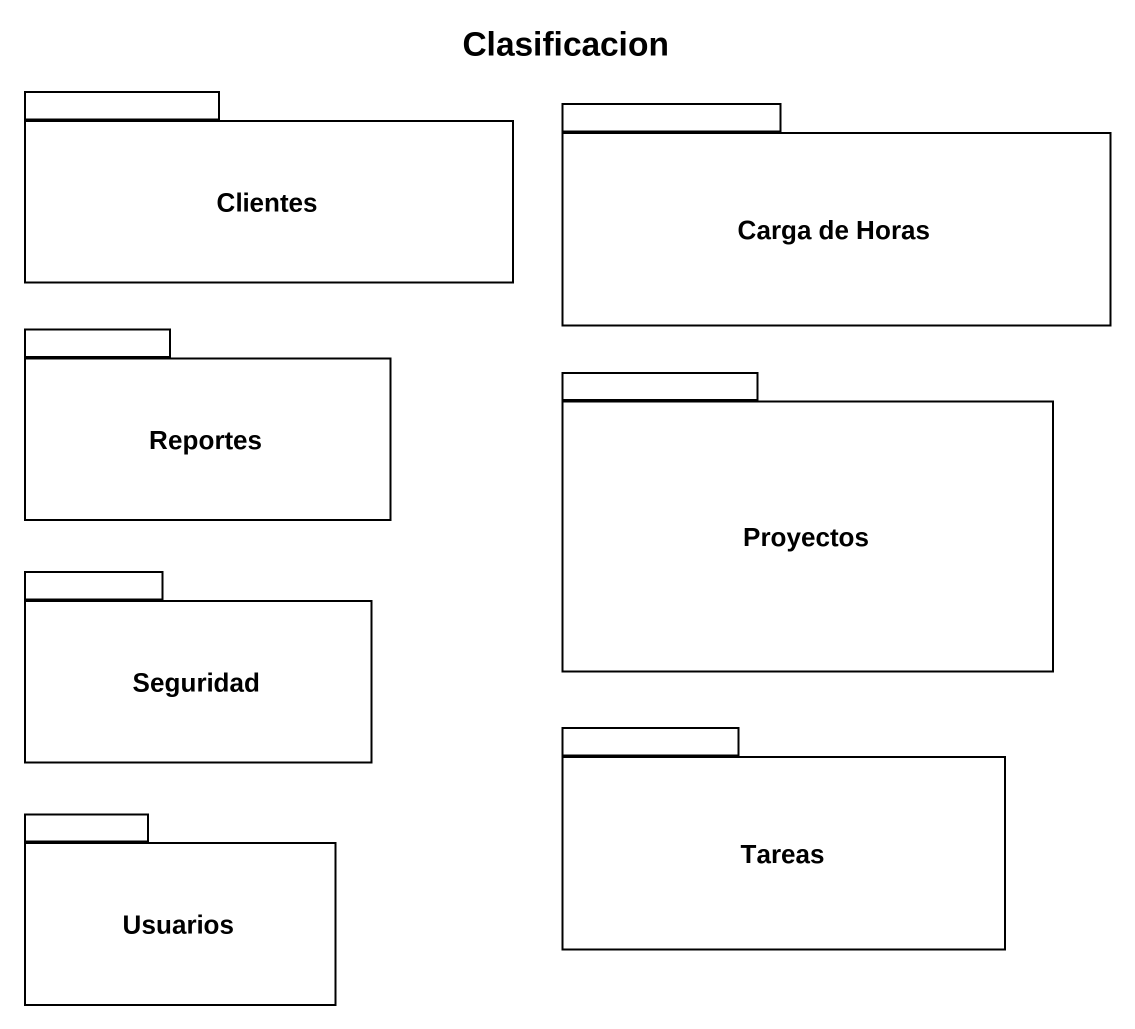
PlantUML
@startuml
title Clasificacion
package Clientes {
}
package "Carga de Horas" as Carga_de_Horas {
}
package Reportes {
}
package Proyectos {
}
package Seguridad {
}
package Tareas {
}
package Usuarios {
}
@enduml
